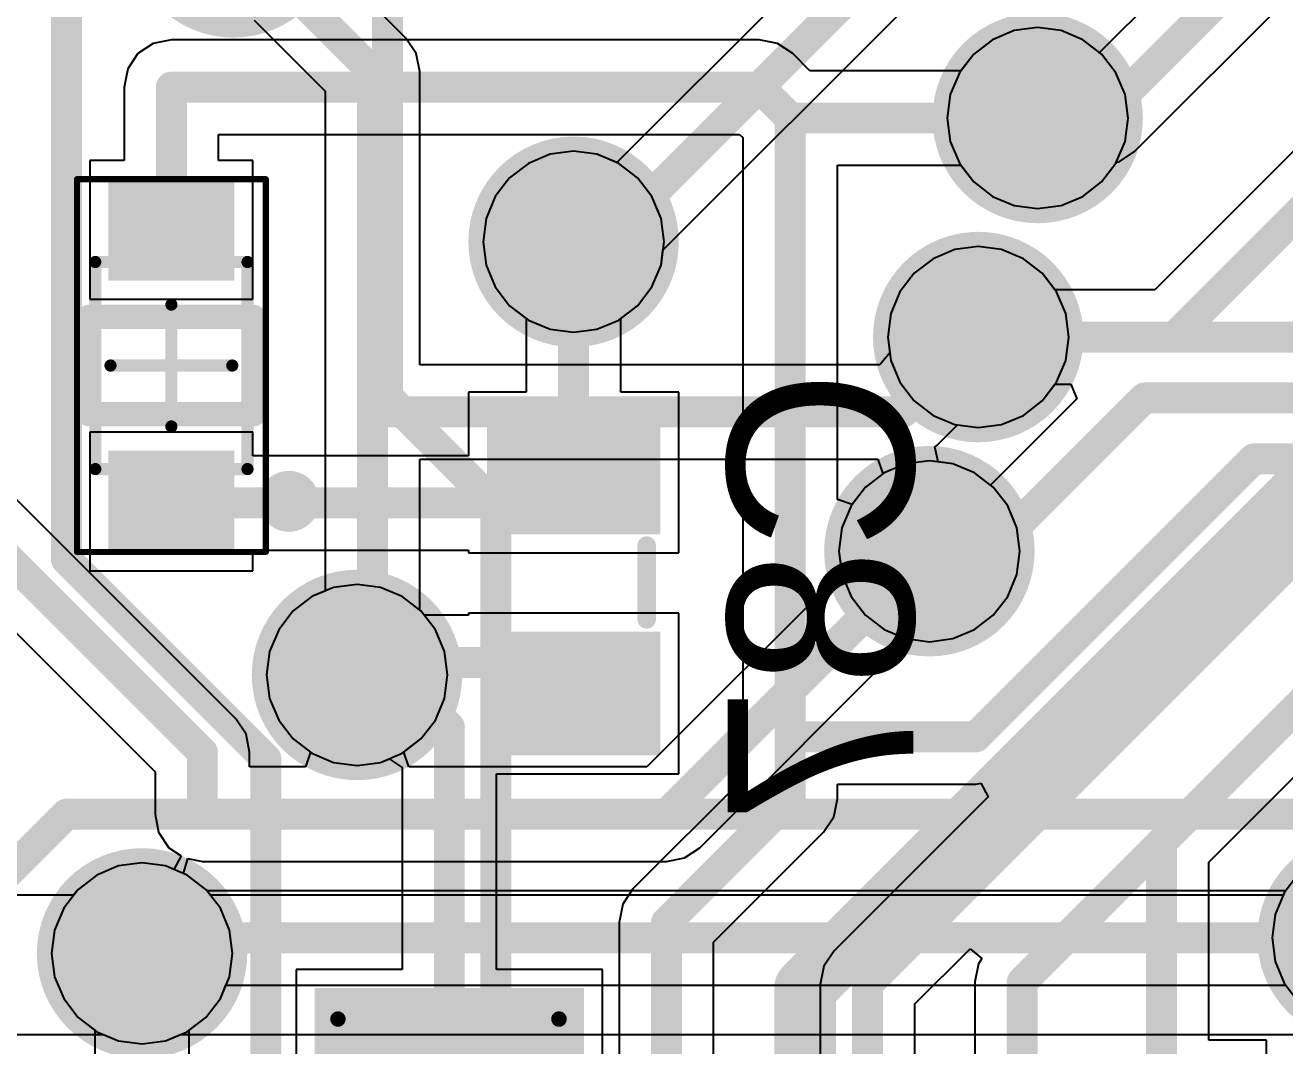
# Model space of a CAD drawing. Header units: millimetres. Extents: x 50.7 to 141.9, y 26.7 to 123.6.
# Drawn here: x 70.94 to 81.28, y 68.36 to 76.74 of the extents above; entities that cross this region are included whole.
import ezdxf

# ---------------------------------------------------------------- set-up
doc = ezdxf.new("R2010")
doc.units = ezdxf.units.MM
for name, color, linetype in [('BottomLayer', 5, 'Continuous'), ('BottomOverlay', 54, 'Continuous'), ('BottomPaste', 16, 'Continuous'), ('BottomSolder', 6, 'Continuous'), ('InternalPlane1', 76, 'Continuous'), ('InternalPlane3', 216, 'Continuous'), ('Mechanical13', 56, 'Continuous'), ('Mechanical15', 56, 'Continuous'), ('Mechanical16', 56, 'Continuous'), ('MidLayer1', 16, 'Continuous'), ('MidLayer2', 76, 'Continuous'), ('MidLayer3', 90, 'Continuous'), ('MidLayer4', 156, 'Continuous'), ('MultiLayer', 9, 'Continuous'), ('TopLayer', 1, 'Continuous'), ('TopSolder', 216, 'Continuous')]:
    doc.layers.add(name, color=color, linetype=linetype)

msp = doc.modelspace()

# ---------------------------------------------------------------- linework, layer by layer
at = {"layer": 'BottomLayer'}
for p, q in [((79.06, 76.695), (78.881, 76.62)), ((79.252, 76.72), (79.06, 76.695)), ((79.444, 76.695), (79.252, 76.72)), ((79.623, 76.62), (79.444, 76.695)), ((71.991, 76.59), (71.865, 76.506)), ((72.14, 76.619), (71.991, 76.59)), ((76.966, 76.619), (72.14, 76.619)), ((77.115, 76.59), (76.966, 76.619)), ((77.241, 76.506), (77.115, 76.59)), ((78.881, 76.62), (78.727, 76.502)), ((79.777, 76.502), (79.623, 76.62)), ((71.865, 76.506), (71.781, 76.38)), ((77.381, 76.365), (77.241, 76.506)), ((78.727, 76.502), (78.622, 76.365)), ((79.895, 76.348), (79.777, 76.502)), ((71.781, 76.38), (71.752, 76.231)), ((78.622, 76.365), (77.381, 76.365)), ((79.97, 76.169), (79.895, 76.348)), ((82.025, 76.379), (80.214, 74.567)), ((71.752, 76.231), (71.752, 75.629)), ((79.995, 75.977), (79.97, 76.169)), ((79.97, 75.785), (79.995, 75.977)), ((72.528, 75.629), (72.528, 75.843)), ((72.528, 75.843), (76.805, 75.843)), ((76.805, 75.843), (76.832, 75.816)), ((76.832, 75.816), (76.832, 70.897)), ((75.442, 75.704), (75.25, 75.679)), ((75.634, 75.679), (75.442, 75.704)), ((79.895, 75.606), (79.97, 75.785)), ((71.752, 75.629), (71.471, 75.629)), ((71.471, 75.629), (71.471, 74.491)), ((72.809, 75.629), (72.528, 75.629)), ((72.809, 74.491), (72.809, 75.629)), ((75.071, 75.604), (74.917, 75.486)), ((75.25, 75.679), (75.071, 75.604)), ((75.813, 75.604), (75.634, 75.679)), ((75.967, 75.486), (75.813, 75.604)), ((79.777, 75.452), (79.895, 75.606)), ((77.608, 72.845), (77.608, 75.589)), ((77.608, 75.589), (78.622, 75.589)), ((78.622, 75.589), (78.727, 75.452)), ((74.917, 75.486), (74.799, 75.332)), ((76.085, 75.332), (75.967, 75.486)), ((78.727, 75.452), (78.881, 75.334)), ((79.623, 75.334), (79.777, 75.452)), ((74.799, 75.332), (74.724, 75.153)), ((76.16, 75.153), (76.085, 75.332)), ((78.881, 75.334), (79.06, 75.259)), ((79.444, 75.259), (79.623, 75.334)), ((79.06, 75.259), (79.252, 75.234)), ((79.252, 75.234), (79.444, 75.259)), ((74.724, 75.153), (74.699, 74.961)), ((76.185, 74.961), (76.16, 75.153)), ((74.699, 74.961), (74.724, 74.769)), ((76.16, 74.769), (76.185, 74.961)), ((78.572, 74.897), (78.393, 74.822)), ((78.764, 74.922), (78.572, 74.897)), ((78.956, 74.897), (78.764, 74.922)), ((79.135, 74.822), (78.956, 74.897)), ((74.724, 74.769), (74.799, 74.59)), ((76.085, 74.59), (76.16, 74.769)), ((78.393, 74.822), (78.239, 74.704)), ((79.289, 74.704), (79.135, 74.822)), ((78.239, 74.704), (78.121, 74.55)), ((79.394, 74.567), (79.289, 74.704)), ((74.799, 74.59), (74.917, 74.436)), ((75.967, 74.436), (76.085, 74.59)), ((80.214, 74.567), (79.394, 74.567)), ((71.471, 74.491), (72.809, 74.491)), ((78.121, 74.55), (78.046, 74.371)), ((74.917, 74.436), (75.054, 74.331)), ((75.83, 74.331), (75.967, 74.436)), ((78.046, 74.371), (78.021, 74.179)), ((75.054, 74.331), (75.054, 73.727)), ((75.83, 73.727), (75.83, 74.331)), ((78.021, 74.179), (78.046, 73.987)), ((78.046, 73.987), (78.121, 73.808)), ((78.121, 73.808), (78.239, 73.654)), ((79.289, 73.654), (79.394, 73.791)), ((79.394, 73.791), (79.525, 73.791)), ((79.525, 73.791), (79.574, 73.673)), ((75.054, 73.727), (74.578, 73.727)), ((74.578, 73.727), (74.578, 73.205)), ((76.306, 73.727), (75.83, 73.727)), ((76.306, 72.407), (76.306, 73.727)), ((78.239, 73.654), (78.393, 73.536)), ((79.574, 73.673), (78.865, 72.964)), ((79.135, 73.536), (79.289, 73.654)), ((78.393, 73.536), (78.572, 73.461)), ((78.956, 73.461), (79.135, 73.536)), ((78.572, 73.461), (78.764, 73.436)), ((78.764, 73.436), (78.956, 73.461)), ((72.809, 73.399), (71.471, 73.399)), ((71.471, 73.399), (71.471, 72.261)), ((72.809, 73.205), (72.809, 73.399)), ((74.578, 73.205), (72.809, 73.205)), ((78.171, 73.139), (77.992, 73.064)), ((78.363, 73.164), (78.171, 73.139)), ((78.555, 73.139), (78.363, 73.164)), ((78.734, 73.064), (78.555, 73.139)), ((77.992, 73.064), (77.838, 72.946)), ((78.865, 72.964), (78.734, 73.064)), ((77.838, 72.946), (77.729, 72.804)), ((77.729, 72.804), (77.608, 72.845)), ((72.809, 72.261), (72.809, 72.429)), ((72.809, 72.429), (74.578, 72.429)), ((74.578, 72.429), (74.578, 72.407)), ((74.578, 72.407), (76.306, 72.407)), ((71.471, 72.261), (72.809, 72.261)), ((73.472, 72.123), (73.293, 72.048)), ((73.664, 72.148), (73.472, 72.123)), ((73.856, 72.123), (73.664, 72.148)), ((74.035, 72.048), (73.856, 72.123)), ((73.293, 72.048), (73.139, 71.93)), ((74.189, 71.93), (74.035, 72.048)), ((73.139, 71.93), (73.021, 71.776)), ((74.216, 71.895), (74.189, 71.93)), ((74.578, 71.895), (74.216, 71.895)), ((76.306, 71.913), (74.578, 71.913)), ((74.578, 71.913), (74.578, 71.895)), ((76.306, 70.592), (76.306, 71.913)), ((73.021, 71.776), (72.946, 71.597)), ((72.946, 71.597), (72.921, 71.405)), ((72.921, 71.405), (72.946, 71.213)), ((80.656, 69.867), (82.08, 71.291)), ((72.946, 71.213), (73.021, 71.034)), ((73.021, 71.034), (73.139, 70.88)), ((73.139, 70.88), (73.293, 70.762)), ((76.832, 70.897), (76.832, 70.55)), ((73.293, 70.762), (73.472, 70.687)), ((73.472, 70.687), (73.664, 70.662)), ((73.664, 70.662), (73.856, 70.687)), ((73.856, 70.687), (73.928, 70.717)), ((73.928, 70.717), (74.034, 70.646)), ((74.034, 70.646), (74.034, 68.986)), ((74.81, 68.986), (74.81, 70.592)), ((74.81, 70.592), (76.306, 70.592)), ((76.832, 70.55), (75.929, 69.648)), ((77.608, 70.389), (77.608, 70.509)), ((77.608, 70.509), (78.744, 70.509)), ((78.744, 70.509), (78.786, 70.517)), ((78.786, 70.517), (78.845, 70.405)), ((78.845, 70.405), (77.58, 69.14)), ((77.584, 70.265), (77.608, 70.389)), ((77.495, 70.114), (77.579, 70.24)), ((77.579, 70.24), (77.584, 70.265)), ((76.592, 69.212), (77.495, 70.114)), ((71.707, 69.837), (71.528, 69.762)), ((71.899, 69.862), (71.707, 69.837)), ((72.091, 69.837), (71.899, 69.862)), ((72.27, 69.762), (72.091, 69.837)), ((80.656, 68.408), (80.656, 69.867)), ((71.528, 69.762), (71.374, 69.644)), ((72.424, 69.644), (72.27, 69.762)), ((81.394, 69.771), (81.276, 69.617)), ((71.374, 69.644), (71.256, 69.49)), ((72.542, 69.49), (72.424, 69.644)), ((75.929, 69.648), (75.845, 69.522)), ((81.276, 69.617), (81.201, 69.438)), ((75.845, 69.522), (75.816, 69.373)), ((71.256, 69.49), (71.181, 69.311)), ((72.617, 69.311), (72.542, 69.49)), ((81.201, 69.438), (81.176, 69.246)), ((71.181, 69.311), (71.156, 69.119)), ((72.642, 69.119), (72.617, 69.311)), ((75.816, 69.373), (75.816, 65.392)), ((76.592, 63.183), (76.592, 69.212)), ((81.176, 69.246), (81.201, 69.054)), ((71.156, 69.119), (71.181, 68.927)), ((72.617, 68.927), (72.642, 69.119)), ((77.58, 69.14), (77.496, 69.014)), ((78.243, 68.704), (78.697, 69.157)), ((78.697, 69.157), (78.795, 69.077)), ((74.034, 68.986), (73.165, 68.986)), ((73.165, 68.986), (73.165, 67.666)), ((75.679, 68.986), (74.81, 68.986)), ((75.679, 67.666), (75.679, 68.986)), ((77.496, 69.014), (77.467, 68.865)), ((78.766, 69.034), (78.737, 68.885)), ((78.795, 69.077), (78.766, 69.034)), ((81.201, 69.054), (81.276, 68.875)), ((71.181, 68.927), (71.256, 68.748)), ((72.542, 68.748), (72.617, 68.927)), ((78.737, 68.885), (78.737, 63.576)), ((81.276, 68.875), (81.394, 68.721)), ((77.467, 68.865), (77.467, 65.431)), ((71.256, 68.748), (71.374, 68.594)), ((72.424, 68.594), (72.542, 68.748)), ((78.243, 65.431), (78.243, 68.704)), ((71.374, 68.594), (71.511, 68.489)), ((72.287, 68.489), (72.424, 68.594)), ((71.511, 68.489), (71.511, 67.825)), ((72.287, 65.649), (72.287, 68.489)), ((81.132, 68.408), (80.656, 68.408)), ((81.132, 67.087), (81.132, 68.408))]:
    msp.add_line(p, q, dxfattribs=at)
for points, const_width in [([(79.011, 75.977, 1), (79.493, 75.977, 1)], 0.483), ([(72.077, 76.231, 1), (72.204, 76.231, 1)], 0.127), ([(72.077, 76.231, 1), (72.204, 76.231, 1)], 0.127), ([(76.903, 76.231, 1), (77.03, 76.231, 1)], 0.127), ([(76.903, 76.231, 1), (77.03, 76.231, 1)], 0.127), ([(77.157, 75.977, 1), (77.284, 75.977, 1)], 0.127), ([(77.157, 75.977, 1), (77.284, 75.977, 1)], 0.127), ([(77.157, 75.977, 1), (77.284, 75.977, 1)], 0.127), ([(79.189, 75.977, 1), (79.316, 75.977, 1)], 0.127), ([(75.201, 74.961, 1), (75.683, 74.961, 1)], 0.483), ([(72.077, 75.06, 1), (72.204, 75.06, 1)], 0.127), ([(75.379, 74.961, 1), (75.506, 74.961, 1)], 0.127), ([(78.523, 74.179, 1), (79.005, 74.179, 1)], 0.483), ([(78.701, 74.179, 1), (78.828, 74.179, 1)], 0.127), ([(80.332, 74.199, 1), (80.459, 74.199, 1)], 0.127), ([(80.066, 73.679, 1), (80.193, 73.679, 1)], 0.127), ([(80.066, 73.679, 1), (80.193, 73.679, 1)], 0.127), ([(80.963, 73.179, 1), (81.09, 73.179, 1)], 0.127), ([(80.963, 73.179, 1), (81.09, 73.179, 1)], 0.127), ([(72.09, 72.817, 1), (72.217, 72.817, 1)], 0.127), ([(75.379, 72.817, 1), (75.506, 72.817, 1)], 0.127), ([(75.379, 72.817, 1), (75.506, 72.817, 1)], 0.127), ([(78.122, 72.421, 1), (78.604, 72.421, 1)], 0.483), ([(78.3, 72.421, 1), (78.427, 72.421, 1)], 0.127), ([(78.808, 72.421, 1), (78.935, 72.421, 1)], 0.127), ([(78.808, 72.421, 1), (78.935, 72.421, 1)], 0.127), ([(73.423, 71.405, 1), (73.905, 71.405, 1)], 0.483), ([(73.829, 71.507, 1), (73.956, 71.507, 1)], 0.127), ([(73.829, 71.507, 1), (73.956, 71.507, 1)], 0.127), ([(75.379, 71.507, 1), (75.506, 71.507, 1)], 0.127), ([(74.358, 70.977, 1), (74.486, 70.977, 1)], 0.127), ([(74.358, 70.977, 1), (74.486, 70.977, 1)], 0.127), ([(77.157, 70.897, 1), (77.284, 70.897, 1)], 0.127), ([(77.157, 70.897, 1), (77.284, 70.897, 1)], 0.127), ([(77.157, 70.897, 1), (77.284, 70.897, 1)], 0.127), ([(78.681, 70.897, 1), (78.808, 70.897, 1)], 0.127), ([(78.681, 70.897, 1), (78.808, 70.897, 1)], 0.127), ([(77.157, 70.389, 1), (77.284, 70.389, 1)], 0.127), ([(77.157, 70.389, 1), (77.284, 70.389, 1)], 0.127), ([(80.205, 70.028, 1), (80.332, 70.028, 1)], 0.127), ([(80.205, 70.028, 1), (80.332, 70.028, 1)], 0.127), ([(80.205, 70.028, 1), (80.332, 70.028, 1)], 0.127), ([(71.658, 69.119, 1), (72.14, 69.119, 1)], 0.483), ([(76.141, 69.373, 1), (76.268, 69.373, 1)], 0.127), ([(76.141, 69.373, 1), (76.268, 69.373, 1)], 0.127), ([(71.836, 69.119, 1), (71.963, 69.119, 1)], 0.127), ([(77.792, 68.865, 1), (77.919, 68.865, 1)], 0.127), ([(77.792, 68.865, 1), (77.919, 68.865, 1)], 0.127), ([(79.062, 68.885, 1), (79.189, 68.885, 1)], 0.127), ([(79.062, 68.885, 1), (79.189, 68.885, 1)], 0.127), ([(74.358, 68.326, 1), (74.486, 68.326, 1)], 0.127)]:
    msp.add_lwpolyline(points, format="xyb", close=True, dxfattribs=dict(at, const_width=const_width))
at = {"layer": 'BottomLayer', "const_width": 0.254}
for points in [[(72.14, 75.06), (72.14, 76.231)], [(72.14, 76.231), (76.966, 76.231)], [(76.966, 76.231), (77.22, 75.977)], [(80.395, 74.199), (82.3, 76.104)], [(77.22, 70.897), (77.22, 75.977)], [(77.22, 75.977), (79.252, 75.977)], [(75.442, 72.817), (75.442, 74.961)], [(78.764, 74.179), (83.348, 74.179)], [(78.871, 72.421), (80.129, 73.679)], [(80.129, 73.679), (83.348, 73.679)], [(78.744, 70.897), (81.026, 73.179)], [(81.026, 73.179), (83.348, 73.179)], [(72.153, 72.817), (75.442, 72.817)], [(77.855, 68.865), (81.669, 72.679)], [(78.363, 72.421), (78.871, 72.421)], [(80.268, 70.028), (81.919, 71.679)], [(73.893, 71.507), (74.422, 70.977)], [(73.893, 71.507), (75.442, 71.507)], [(74.422, 68.326), (74.422, 70.977)], [(77.22, 70.389), (77.22, 70.897)], [(77.22, 70.897), (78.744, 70.897)], [(76.204, 69.373), (77.22, 70.389)], [(79.125, 68.885), (80.268, 70.028)], [(80.268, 67.493), (80.268, 70.028)], [(76.204, 62.614), (76.204, 69.373)], [(71.899, 65.145), (71.899, 69.119)], [(77.855, 64.801), (77.855, 68.865)], [(79.125, 63.404), (79.125, 68.885)]]:
    msp.add_lwpolyline(points, dxfattribs=at)
at = {"layer": 'BottomLayer'}
for points in [[(72.555, 74.745), (72.555, 75.375), (71.725, 74.745), (71.725, 75.375)], [(74.832, 73.473), (74.832, 72.661), (76.052, 73.473), (76.052, 72.661)], [(72.555, 72.515), (72.555, 73.145), (71.725, 72.515), (71.725, 73.145)], [(74.832, 71.659), (74.832, 70.846), (76.052, 71.659), (76.052, 70.846)], [(75.425, 68.732), (73.419, 68.732), (75.425, 67.92), (73.419, 67.92)]]:
    msp.add_solid(points, dxfattribs=at)
at = {"layer": 'BottomOverlay'}
for points, const_width in [([(71.465, 74.345), (72.815, 74.345)], 0.2), ([(71.465, 73.545), (71.465, 74.345)], 0.2), ([(72.815, 73.545), (72.815, 74.345)], 0.2), ([(71.465, 73.545), (72.815, 73.545)], 0.2), ([(74.832, 71.862), (74.832, 72.467)], 0.152), ([(76.042, 71.862), (76.042, 72.467)], 0.152)]:
    msp.add_lwpolyline(points, dxfattribs=dict(at, const_width=const_width))
for points, const_width in [([(71.415, 74.345, 1), (71.515, 74.345, 1)], 0.1), ([(71.415, 74.345, 1), (71.515, 74.345, 1)], 0.1), ([(72.765, 74.345, 1), (72.865, 74.345, 1)], 0.1), ([(72.765, 74.345, 1), (72.865, 74.345, 1)], 0.1), ([(71.415, 73.545, 1), (71.515, 73.545, 1)], 0.1), ([(71.415, 73.545, 1), (71.515, 73.545, 1)], 0.1), ([(72.765, 73.545, 1), (72.865, 73.545, 1)], 0.1), ([(72.765, 73.545, 1), (72.865, 73.545, 1)], 0.1), ([(73.23, 72.83, 1), (72.98, 72.83, 1)], 0.25), ([(72.918, 72.83, 1), (73.043, 72.83, 1)], 0.125), ([(73.168, 72.83, 1), (73.293, 72.83, 1)], 0.125), ([(74.794, 72.467, 1), (74.871, 72.467, 1)], 0.0762), ([(76.004, 72.467, 1), (76.08, 72.467, 1)], 0.0762), ([(74.794, 71.862, 1), (74.871, 71.862, 1)], 0.0762), ([(76.004, 71.862, 1), (76.08, 71.862, 1)], 0.0762)]:
    msp.add_lwpolyline(points, format="xyb", close=True, dxfattribs=dict(at, const_width=const_width))
at = {"layer": 'BottomPaste'}
for points in [[(72.555, 74.745), (72.555, 75.375), (71.725, 74.745), (71.725, 75.375)], [(74.832, 73.473), (74.832, 72.661), (76.052, 73.473), (76.052, 72.661)], [(72.555, 72.515), (72.555, 73.145), (71.725, 72.515), (71.725, 73.145)], [(74.832, 71.659), (74.832, 70.846), (76.052, 71.659), (76.052, 70.846)], [(75.425, 68.732), (73.419, 68.732), (75.425, 67.92), (73.419, 67.92)]]:
    msp.add_solid(points, dxfattribs=at)
at = {"layer": 'BottomSolder', "const_width": 0.584}
for points in [[(78.96, 75.977, 1), (79.544, 75.977, 1)], [(75.15, 74.961, 1), (75.734, 74.961, 1)], [(78.472, 74.179, 1), (79.056, 74.179, 1)], [(78.071, 72.421, 1), (78.655, 72.421, 1)], [(73.372, 71.405, 1), (73.956, 71.405, 1)], [(71.607, 69.119, 1), (72.191, 69.119, 1)]]:
    msp.add_lwpolyline(points, format="xyb", close=True, dxfattribs=at)
at = {"layer": 'BottomSolder'}
for points in [[(72.657, 74.643), (72.657, 75.477), (71.623, 74.643), (71.623, 75.477)], [(74.731, 73.575), (74.731, 72.559), (76.153, 73.575), (76.153, 72.559)], [(72.657, 72.413), (72.657, 73.247), (71.623, 72.413), (71.623, 73.247)], [(74.731, 71.761), (74.731, 70.745), (76.153, 71.761), (76.153, 70.745)], [(75.527, 68.834), (73.317, 68.834), (75.527, 67.818), (73.317, 67.818)]]:
    msp.add_solid(points, dxfattribs=at)
at = {"layer": 'InternalPlane1', "const_width": 0.864}
for points in [[(72.216, 77.501, 1), (73.08, 77.501, 1)], [(78.82, 75.977, 1), (79.684, 75.977, 1)], [(75.01, 74.961, 1), (75.874, 74.961, 1)], [(78.332, 74.179, 1), (79.196, 74.179, 1)], [(77.931, 72.421, 1), (78.795, 72.421, 1)], [(73.232, 71.405, 1), (74.096, 71.405, 1)], [(81.487, 69.246, 1), (82.351, 69.246, 1)], [(71.467, 69.119, 1), (72.331, 69.119, 1)]]:
    msp.add_lwpolyline(points, format="xyb", close=True, dxfattribs=at)
at = {"layer": 'InternalPlane3', "const_width": 0.864}
for points in [[(72.216, 77.501, 1), (73.08, 77.501, 1)], [(78.82, 75.977, 1), (79.684, 75.977, 1)], [(75.01, 74.961, 1), (75.874, 74.961, 1)], [(78.332, 74.179, 1), (79.196, 74.179, 1)], [(77.931, 72.421, 1), (78.795, 72.421, 1)], [(73.232, 71.405, 1), (74.096, 71.405, 1)], [(81.487, 69.246, 1), (82.351, 69.246, 1)], [(71.467, 69.119, 1), (72.331, 69.119, 1)]]:
    msp.add_lwpolyline(points, format="xyb", close=True, dxfattribs=at)
at = {"layer": 'Mechanical13', "const_width": 0.1}
for points in [[(71.515, 73.095), (71.515, 74.795)], [(71.515, 74.795), (72.765, 74.795)], [(72.765, 73.095), (72.765, 74.795)], [(71.515, 73.095), (72.765, 73.095)]]:
    msp.add_lwpolyline(points, dxfattribs=at)
at = {"layer": 'Mechanical13', "const_width": 0.05}
for points in [[(71.49, 74.795, 1), (71.54, 74.795, 1)], [(71.49, 74.795, 1), (71.54, 74.795, 1)], [(72.74, 74.795, 1), (72.79, 74.795, 1)], [(72.74, 74.795, 1), (72.79, 74.795, 1)], [(71.49, 73.095, 1), (71.54, 73.095, 1)], [(71.49, 73.095, 1), (71.54, 73.095, 1)], [(72.74, 73.095, 1), (72.79, 73.095, 1)], [(72.74, 73.095, 1), (72.79, 73.095, 1)]]:
    msp.add_lwpolyline(points, format="xyb", close=True, dxfattribs=at)
at = {"layer": 'Mechanical15'}
for points, const_width in [([(71.365, 72.415), (71.365, 75.475)], 0.05), ([(71.365, 75.475), (72.915, 75.475)], 0.05), ([(72.915, 72.415), (72.915, 75.475)], 0.05), ([(72.14, 73.445), (72.14, 74.445)], 0.1), ([(71.64, 73.945), (72.64, 73.945)], 0.1), ([(71.365, 72.415), (72.915, 72.415)], 0.05)]:
    msp.add_lwpolyline(points, dxfattribs=dict(at, const_width=const_width))
for points, const_width in [([(71.353, 75.475, 1), (71.378, 75.475, 1)], 0.025), ([(71.353, 75.475, 1), (71.378, 75.475, 1)], 0.025), ([(72.903, 75.475, 1), (72.928, 75.475, 1)], 0.025), ([(72.903, 75.475, 1), (72.928, 75.475, 1)], 0.025), ([(72.115, 74.445, 1), (72.165, 74.445, 1)], 0.05), ([(71.615, 73.945, 1), (71.665, 73.945, 1)], 0.05), ([(72.615, 73.945, 1), (72.665, 73.945, 1)], 0.05), ([(72.115, 73.445, 1), (72.165, 73.445, 1)], 0.05), ([(71.353, 72.415, 1), (71.378, 72.415, 1)], 0.025), ([(71.353, 72.415, 1), (71.378, 72.415, 1)], 0.025), ([(72.903, 72.415, 1), (72.928, 72.415, 1)], 0.025), ([(72.903, 72.415, 1), (72.928, 72.415, 1)], 0.025)]:
    msp.add_lwpolyline(points, format="xyb", close=True, dxfattribs=dict(at, const_width=const_width))
at = {"layer": 'Mechanical16', "const_width": 0.127}
for points in [[(73.508, 66.06), (73.508, 68.58)], [(73.508, 68.58), (75.322, 68.58)], [(75.322, 66.06), (75.322, 68.58)]]:
    msp.add_lwpolyline(points, dxfattribs=at)
at = {"layer": 'Mechanical16', "const_width": 0.0635}
for points in [[(73.476, 68.58, 1), (73.539, 68.58, 1)], [(73.476, 68.58, 1), (73.539, 68.58, 1)], [(75.29, 68.58, 1), (75.354, 68.58, 1)], [(75.29, 68.58, 1), (75.354, 68.58, 1)]]:
    msp.add_lwpolyline(points, format="xyb", close=True, dxfattribs=at)
at = {"layer": 'MidLayer1'}
for points, const_width in [([(79.011, 75.977, 1), (79.493, 75.977, 1)], 0.483), ([(75.201, 74.961, 1), (75.683, 74.961, 1)], 0.483), ([(78.523, 74.179, 1), (79.005, 74.179, 1)], 0.483), ([(78.122, 72.421, 1), (78.604, 72.421, 1)], 0.483), ([(73.423, 71.405, 1), (73.905, 71.405, 1)], 0.483), ([(71.215, 70.262, 1), (71.342, 70.262, 1)], 0.127), ([(71.215, 70.262, 1), (71.342, 70.262, 1)], 0.127), ([(71.658, 69.119, 1), (72.14, 69.119, 1)], 0.483)]:
    msp.add_lwpolyline(points, format="xyb", close=True, dxfattribs=dict(at, const_width=const_width))
at = {"layer": 'MidLayer1', "const_width": 0.254}
for points in [[(67.31, 66.294), (71.278, 70.262)], [(71.278, 70.262), (89.273, 70.262)]]:
    msp.add_lwpolyline(points, dxfattribs=at)
at = {"layer": 'MidLayer2'}
for points, const_width in [([(73.914, 73.687), (73.914, 85.344)], 0.254), ([(71.278, 72.354), (71.278, 83.026)], 0.254), ([(77.343, 68.834), (82.296, 73.787)], 0.508), ([(73.914, 73.687), (74.803, 72.798)], 0.254), ([(74.803, 68.072), (74.803, 72.798)], 0.254), ([(71.278, 72.354), (72.915, 70.717)], 0.254), ([(72.915, 68.176), (72.915, 70.717)], 0.254), ([(77.343, 66.929), (77.343, 68.834)], 0.508)]:
    msp.add_lwpolyline(points, dxfattribs=dict(at, const_width=const_width))
for points, const_width in [([(79.011, 75.977, 1), (79.493, 75.977, 1)], 0.483), ([(75.201, 74.961, 1), (75.683, 74.961, 1)], 0.483), ([(78.523, 74.179, 1), (79.005, 74.179, 1)], 0.483), ([(73.85, 73.687, 1), (73.977, 73.687, 1)], 0.127), ([(73.85, 73.687, 1), (73.977, 73.687, 1)], 0.127), ([(74.739, 72.798, 1), (74.867, 72.798, 1)], 0.127), ([(74.739, 72.798, 1), (74.867, 72.798, 1)], 0.127), ([(78.122, 72.421, 1), (78.604, 72.421, 1)], 0.483), ([(71.215, 72.354, 1), (71.342, 72.354, 1)], 0.127), ([(71.215, 72.354, 1), (71.342, 72.354, 1)], 0.127), ([(73.423, 71.405, 1), (73.905, 71.405, 1)], 0.483), ([(72.852, 70.717, 1), (72.979, 70.717, 1)], 0.127), ([(72.852, 70.717, 1), (72.979, 70.717, 1)], 0.127), ([(71.658, 69.119, 1), (72.14, 69.119, 1)], 0.483), ([(77.216, 68.834, 1), (77.47, 68.834, 1)], 0.254), ([(77.216, 68.834, 1), (77.47, 68.834, 1)], 0.254)]:
    msp.add_lwpolyline(points, format="xyb", close=True, dxfattribs=dict(at, const_width=const_width))
at = {"layer": 'MidLayer3'}
for p, q in [((79.06, 76.695), (78.881, 76.62)), ((79.252, 76.72), (79.06, 76.695)), ((79.444, 76.695), (79.252, 76.72)), ((79.623, 76.62), (79.444, 76.695)), ((78.881, 76.62), (78.727, 76.502)), ((79.777, 76.502), (79.623, 76.62)), ((78.727, 76.502), (78.609, 76.348)), ((79.895, 76.348), (79.777, 76.502)), ((78.609, 76.348), (78.534, 76.169)), ((79.97, 76.169), (79.895, 76.348)), ((78.534, 76.169), (78.509, 75.977)), ((79.995, 75.977), (79.97, 76.169)), ((78.509, 75.977), (78.534, 75.785)), ((79.97, 75.785), (79.995, 75.977)), ((75.442, 75.704), (75.25, 75.679)), ((75.634, 75.679), (75.442, 75.704)), ((78.534, 75.785), (78.609, 75.606)), ((79.895, 75.606), (79.97, 75.785)), ((75.071, 75.604), (74.917, 75.486)), ((75.25, 75.679), (75.071, 75.604)), ((75.813, 75.604), (75.634, 75.679)), ((75.967, 75.486), (75.813, 75.604)), ((78.609, 75.606), (78.727, 75.452)), ((79.777, 75.452), (79.895, 75.606)), ((74.917, 75.486), (74.799, 75.332)), ((76.085, 75.332), (75.967, 75.486)), ((78.727, 75.452), (78.881, 75.334)), ((79.623, 75.334), (79.777, 75.452)), ((74.799, 75.332), (74.724, 75.153)), ((76.16, 75.153), (76.085, 75.332)), ((78.881, 75.334), (79.06, 75.259)), ((79.444, 75.259), (79.623, 75.334)), ((79.06, 75.259), (79.252, 75.234)), ((79.252, 75.234), (79.444, 75.259)), ((74.724, 75.153), (74.699, 74.961)), ((76.185, 74.961), (76.16, 75.153)), ((74.699, 74.961), (74.724, 74.769)), ((76.16, 74.769), (76.185, 74.961)), ((78.572, 74.897), (78.393, 74.822)), ((78.764, 74.922), (78.572, 74.897)), ((78.956, 74.897), (78.764, 74.922)), ((79.135, 74.822), (78.956, 74.897)), ((74.724, 74.769), (74.799, 74.59)), ((76.085, 74.59), (76.16, 74.769)), ((78.393, 74.822), (78.239, 74.704)), ((79.289, 74.704), (79.135, 74.822)), ((78.239, 74.704), (78.121, 74.55)), ((79.407, 74.55), (79.289, 74.704)), ((74.799, 74.59), (74.917, 74.436)), ((75.967, 74.436), (76.085, 74.59)), ((78.121, 74.55), (78.046, 74.371)), ((79.482, 74.371), (79.407, 74.55)), ((74.917, 74.436), (75.071, 74.318)), ((75.813, 74.318), (75.967, 74.436)), ((78.046, 74.371), (78.021, 74.179)), ((79.507, 74.179), (79.482, 74.371)), ((75.071, 74.318), (75.25, 74.243)), ((75.634, 74.243), (75.813, 74.318)), ((75.25, 74.243), (75.442, 74.218)), ((75.442, 74.218), (75.634, 74.243)), ((78.021, 74.179), (78.046, 73.987)), ((79.482, 73.987), (79.507, 74.179)), ((78.046, 73.987), (78.121, 73.808)), ((79.407, 73.808), (79.482, 73.987)), ((78.121, 73.808), (78.239, 73.654)), ((79.289, 73.654), (79.407, 73.808)), ((78.239, 73.654), (78.393, 73.536)), ((79.135, 73.536), (79.289, 73.654)), ((78.393, 73.536), (78.572, 73.461)), ((78.956, 73.461), (79.135, 73.536)), ((78.572, 73.461), (78.764, 73.436)), ((78.764, 73.436), (78.956, 73.461)), ((78.171, 73.139), (77.992, 73.064)), ((78.363, 73.164), (78.171, 73.139)), ((78.555, 73.139), (78.363, 73.164)), ((78.734, 73.064), (78.555, 73.139)), ((77.992, 73.064), (77.838, 72.946)), ((78.888, 72.946), (78.734, 73.064)), ((77.838, 72.946), (77.72, 72.792)), ((79.006, 72.792), (78.888, 72.946)), ((77.72, 72.792), (77.645, 72.613)), ((79.081, 72.613), (79.006, 72.792)), ((77.645, 72.613), (77.62, 72.421)), ((79.106, 72.421), (79.081, 72.613)), ((77.62, 72.421), (77.645, 72.229)), ((79.081, 72.229), (79.106, 72.421)), ((77.645, 72.229), (77.72, 72.05)), ((79.006, 72.05), (79.081, 72.229)), ((73.472, 72.123), (73.293, 72.048)), ((73.664, 72.148), (73.472, 72.123)), ((73.856, 72.123), (73.664, 72.148)), ((74.035, 72.048), (73.856, 72.123)), ((73.293, 72.048), (73.139, 71.93)), ((74.189, 71.93), (74.035, 72.048)), ((77.72, 72.05), (77.838, 71.896)), ((78.888, 71.896), (79.006, 72.05)), ((73.139, 71.93), (73.021, 71.776)), ((74.307, 71.776), (74.189, 71.93)), ((77.838, 71.896), (77.992, 71.778)), ((78.734, 71.778), (78.888, 71.896)), ((73.021, 71.776), (72.946, 71.597)), ((74.382, 71.597), (74.307, 71.776)), ((77.992, 71.778), (78.171, 71.703)), ((78.555, 71.703), (78.734, 71.778)), ((78.171, 71.703), (78.363, 71.678)), ((78.363, 71.678), (78.555, 71.703)), ((72.946, 71.597), (72.921, 71.405)), ((74.407, 71.405), (74.382, 71.597)), ((72.921, 71.405), (72.946, 71.213)), ((74.382, 71.213), (74.407, 71.405)), ((72.946, 71.213), (73.021, 71.034)), ((74.307, 71.034), (74.382, 71.213)), ((73.021, 71.034), (73.139, 70.88)), ((74.189, 70.88), (74.307, 71.034)), ((73.139, 70.88), (73.293, 70.762)), ((74.035, 70.762), (74.189, 70.88)), ((73.293, 70.762), (73.472, 70.687)), ((73.856, 70.687), (74.035, 70.762)), ((73.472, 70.687), (73.664, 70.662)), ((73.664, 70.662), (73.856, 70.687)), ((71.707, 69.837), (71.528, 69.762)), ((71.899, 69.862), (71.707, 69.837)), ((72.091, 69.837), (71.899, 69.862)), ((72.27, 69.762), (72.091, 69.837)), ((71.528, 69.762), (71.374, 69.644)), ((72.424, 69.644), (72.27, 69.762)), ((81.394, 69.771), (81.276, 69.617)), ((71.374, 69.644), (71.337, 69.596)), ((72.461, 69.596), (72.424, 69.644)), ((81.276, 69.617), (81.267, 69.596)), ((71.337, 69.596), (70.485, 69.596)), ((81.267, 69.596), (72.461, 69.596)), ((70.612, 68.453), (71.582, 68.453)), ((71.582, 68.453), (71.707, 68.401)), ((71.707, 68.401), (71.899, 68.376)), ((71.899, 68.376), (72.091, 68.401)), ((72.091, 68.401), (72.216, 68.453)), ((72.216, 68.453), (105.791, 68.453))]:
    msp.add_line(p, q, dxfattribs=at)
at = {"layer": 'MidLayer3', "const_width": 0.483}
for points in [[(79.011, 75.977, 1), (79.493, 75.977, 1)], [(75.201, 74.961, 1), (75.683, 74.961, 1)], [(78.523, 74.179, 1), (79.005, 74.179, 1)], [(78.122, 72.421, 1), (78.604, 72.421, 1)], [(73.423, 71.405, 1), (73.905, 71.405, 1)], [(71.658, 69.119, 1), (72.14, 69.119, 1)]]:
    msp.add_lwpolyline(points, format="xyb", close=True, dxfattribs=at)
at = {"layer": 'MidLayer4'}
for p, q in [((79.06, 76.695), (78.881, 76.62)), ((79.252, 76.72), (79.06, 76.695)), ((79.444, 76.695), (79.252, 76.72)), ((79.623, 76.62), (79.444, 76.695)), ((78.881, 76.62), (78.727, 76.502)), ((79.777, 76.502), (79.623, 76.62)), ((78.727, 76.502), (78.609, 76.348)), ((79.895, 76.348), (79.777, 76.502)), ((78.609, 76.348), (78.534, 76.169)), ((79.97, 76.169), (79.895, 76.348)), ((78.534, 76.169), (78.509, 75.977)), ((79.995, 75.977), (79.97, 76.169)), ((78.509, 75.977), (78.534, 75.785)), ((79.97, 75.785), (79.995, 75.977)), ((75.442, 75.704), (75.25, 75.679)), ((75.634, 75.679), (75.442, 75.704)), ((78.534, 75.785), (78.609, 75.606)), ((79.895, 75.606), (79.97, 75.785)), ((75.071, 75.604), (74.917, 75.486)), ((75.25, 75.679), (75.071, 75.604)), ((75.813, 75.604), (75.634, 75.679)), ((75.967, 75.486), (75.813, 75.604)), ((78.609, 75.606), (78.727, 75.452)), ((79.777, 75.452), (79.895, 75.606)), ((74.917, 75.486), (74.799, 75.332)), ((76.085, 75.332), (75.967, 75.486)), ((78.727, 75.452), (78.881, 75.334)), ((79.623, 75.334), (79.777, 75.452)), ((74.799, 75.332), (74.724, 75.153)), ((76.16, 75.153), (76.085, 75.332)), ((78.881, 75.334), (79.06, 75.259)), ((79.444, 75.259), (79.623, 75.334)), ((79.06, 75.259), (79.252, 75.234)), ((79.252, 75.234), (79.444, 75.259)), ((74.724, 75.153), (74.699, 74.961)), ((76.185, 74.961), (76.16, 75.153)), ((74.699, 74.961), (74.724, 74.769)), ((76.16, 74.769), (76.185, 74.961)), ((78.572, 74.897), (78.393, 74.822)), ((78.764, 74.922), (78.572, 74.897)), ((78.956, 74.897), (78.764, 74.922)), ((79.135, 74.822), (78.956, 74.897)), ((74.724, 74.769), (74.799, 74.59)), ((76.085, 74.59), (76.16, 74.769)), ((78.393, 74.822), (78.239, 74.704)), ((79.289, 74.704), (79.135, 74.822)), ((78.239, 74.704), (78.121, 74.55)), ((79.407, 74.55), (79.289, 74.704)), ((74.799, 74.59), (74.917, 74.436)), ((75.967, 74.436), (76.085, 74.59)), ((78.121, 74.55), (78.046, 74.371)), ((79.482, 74.371), (79.407, 74.55)), ((74.917, 74.436), (75.071, 74.318)), ((75.813, 74.318), (75.967, 74.436)), ((78.046, 74.371), (78.021, 74.179)), ((79.507, 74.179), (79.482, 74.371)), ((75.071, 74.318), (75.25, 74.243)), ((75.634, 74.243), (75.813, 74.318)), ((75.25, 74.243), (75.442, 74.218)), ((75.442, 74.218), (75.634, 74.243)), ((78.021, 74.179), (78.046, 73.987)), ((79.482, 73.987), (79.507, 74.179)), ((78.046, 73.987), (78.121, 73.808)), ((79.407, 73.808), (79.482, 73.987)), ((78.121, 73.808), (78.239, 73.654)), ((79.289, 73.654), (79.407, 73.808)), ((78.239, 73.654), (78.393, 73.536)), ((79.135, 73.536), (79.289, 73.654)), ((78.393, 73.536), (78.572, 73.461)), ((78.956, 73.461), (79.135, 73.536)), ((78.572, 73.461), (78.764, 73.436)), ((78.764, 73.436), (78.956, 73.461)), ((78.171, 73.139), (77.992, 73.064)), ((78.363, 73.164), (78.171, 73.139)), ((78.555, 73.139), (78.363, 73.164)), ((78.734, 73.064), (78.555, 73.139)), ((77.992, 73.064), (77.838, 72.946)), ((78.888, 72.946), (78.734, 73.064)), ((77.838, 72.946), (77.72, 72.792)), ((79.006, 72.792), (78.888, 72.946)), ((77.72, 72.792), (77.645, 72.613)), ((79.081, 72.613), (79.006, 72.792)), ((77.645, 72.613), (77.62, 72.421)), ((79.106, 72.421), (79.081, 72.613)), ((77.62, 72.421), (77.645, 72.229)), ((79.081, 72.229), (79.106, 72.421)), ((77.645, 72.229), (77.72, 72.05)), ((79.006, 72.05), (79.081, 72.229)), ((73.472, 72.123), (73.293, 72.048)), ((73.664, 72.148), (73.472, 72.123)), ((73.856, 72.123), (73.664, 72.148)), ((74.035, 72.048), (73.856, 72.123)), ((73.293, 72.048), (73.139, 71.93)), ((74.189, 71.93), (74.035, 72.048)), ((77.72, 72.05), (77.838, 71.896)), ((78.888, 71.896), (79.006, 72.05)), ((73.139, 71.93), (73.021, 71.776)), ((74.307, 71.776), (74.189, 71.93)), ((77.838, 71.896), (77.992, 71.778)), ((78.734, 71.778), (78.888, 71.896)), ((73.021, 71.776), (72.946, 71.597)), ((74.382, 71.597), (74.307, 71.776)), ((77.992, 71.778), (78.171, 71.703)), ((78.555, 71.703), (78.734, 71.778)), ((78.171, 71.703), (78.363, 71.678)), ((78.363, 71.678), (78.555, 71.703)), ((72.946, 71.597), (72.921, 71.405)), ((74.407, 71.405), (74.382, 71.597)), ((72.921, 71.405), (72.946, 71.213)), ((74.382, 71.213), (74.407, 71.405)), ((72.946, 71.213), (73.021, 71.034)), ((74.307, 71.034), (74.382, 71.213)), ((73.021, 71.034), (73.139, 70.88)), ((74.189, 70.88), (74.307, 71.034)), ((73.139, 70.88), (73.293, 70.762)), ((74.035, 70.762), (74.189, 70.88)), ((73.293, 70.762), (73.472, 70.687)), ((73.856, 70.687), (74.035, 70.762)), ((73.472, 70.687), (73.664, 70.662)), ((73.664, 70.662), (73.856, 70.687)), ((71.707, 69.837), (71.528, 69.762)), ((71.899, 69.862), (71.707, 69.837)), ((72.091, 69.837), (71.899, 69.862)), ((72.27, 69.762), (72.091, 69.837)), ((71.528, 69.762), (71.374, 69.644)), ((72.424, 69.644), (72.27, 69.762)), ((81.394, 69.771), (81.276, 69.617)), ((71.374, 69.644), (71.256, 69.49)), ((72.542, 69.49), (72.424, 69.644)), ((81.276, 69.617), (81.201, 69.438)), ((71.256, 69.49), (71.181, 69.311)), ((72.617, 69.311), (72.542, 69.49)), ((81.201, 69.438), (81.176, 69.246)), ((71.181, 69.311), (71.156, 69.119)), ((72.642, 69.119), (72.617, 69.311)), ((81.176, 69.246), (81.201, 69.054)), ((71.156, 69.119), (71.181, 68.927)), ((72.617, 68.927), (72.642, 69.119)), ((81.201, 69.054), (81.276, 68.875)), ((71.181, 68.927), (71.256, 68.748)), ((72.542, 68.748), (72.617, 68.927)), ((81.276, 68.875), (81.394, 68.721)), ((71.256, 68.748), (71.374, 68.594)), ((72.424, 68.594), (72.542, 68.748)), ((71.374, 68.594), (71.528, 68.476)), ((72.27, 68.476), (72.424, 68.594)), ((71.528, 68.476), (71.707, 68.401)), ((72.091, 68.401), (72.27, 68.476)), ((71.707, 68.401), (71.899, 68.376)), ((71.899, 68.376), (72.091, 68.401))]:
    msp.add_line(p, q, dxfattribs=at)
at = {"layer": 'MidLayer4', "const_width": 0.483}
for points in [[(79.011, 75.977, 1), (79.493, 75.977, 1)], [(75.201, 74.961, 1), (75.683, 74.961, 1)], [(78.523, 74.179, 1), (79.005, 74.179, 1)], [(78.122, 72.421, 1), (78.604, 72.421, 1)], [(73.423, 71.405, 1), (73.905, 71.405, 1)], [(71.658, 69.119, 1), (72.14, 69.119, 1)]]:
    msp.add_lwpolyline(points, format="xyb", close=True, dxfattribs=at)
at = {"layer": 'MultiLayer', "const_width": 0.483}
for points in [[(79.011, 75.977, 1), (79.493, 75.977, 1)], [(75.201, 74.961, 1), (75.683, 74.961, 1)], [(78.523, 74.179, 1), (79.005, 74.179, 1)], [(78.122, 72.421, 1), (78.604, 72.421, 1)], [(73.423, 71.405, 1), (73.905, 71.405, 1)], [(71.658, 69.119, 1), (72.14, 69.119, 1)]]:
    msp.add_lwpolyline(points, format="xyb", close=True, dxfattribs=at)
at = {"layer": 'TopLayer'}
for p, q in [((83.612, 80.366), (79.761, 76.515)), ((80.047, 75.702), (84.353, 80.008)), ((79.167, 78.981), (75.797, 75.611)), ((76.176, 74.891), (79.716, 78.432)), ((74.066, 76.633), (73.368, 77.33)), ((72.819, 76.781), (73.403, 76.197)), ((74.15, 76.507), (74.066, 76.633)), ((79.06, 76.695), (78.881, 76.62)), ((79.252, 76.72), (79.06, 76.695)), ((79.444, 76.695), (79.252, 76.72)), ((79.623, 76.62), (79.444, 76.695)), ((78.881, 76.62), (78.727, 76.502)), ((79.761, 76.515), (79.623, 76.62)), ((74.179, 76.358), (74.15, 76.507)), ((78.727, 76.502), (78.609, 76.348)), ((74.179, 73.952), (74.179, 76.358)), ((78.609, 76.348), (78.534, 76.169)), ((73.403, 76.197), (73.403, 73.564)), ((78.534, 76.169), (78.509, 75.977)), ((78.509, 75.977), (78.534, 75.785)), ((75.442, 75.704), (75.25, 75.679)), ((75.634, 75.679), (75.442, 75.704)), ((78.534, 75.785), (78.609, 75.606)), ((79.921, 75.618), (80.047, 75.702)), ((75.071, 75.604), (74.917, 75.486)), ((75.25, 75.679), (75.071, 75.604)), ((75.797, 75.611), (75.634, 75.679)), ((78.609, 75.606), (78.727, 75.452)), ((79.777, 75.452), (79.895, 75.606)), ((79.895, 75.606), (79.899, 75.614)), ((79.899, 75.614), (79.921, 75.618)), ((74.917, 75.486), (74.799, 75.332)), ((78.727, 75.452), (78.881, 75.334)), ((79.623, 75.334), (79.777, 75.452)), ((74.799, 75.332), (74.724, 75.153)), ((78.881, 75.334), (79.06, 75.259)), ((79.444, 75.259), (79.623, 75.334)), ((79.06, 75.259), (79.252, 75.234)), ((79.252, 75.234), (79.444, 75.259)), ((74.724, 75.153), (74.699, 74.961)), ((72.669, 71.045), (68.796, 74.917)), ((74.699, 74.961), (74.724, 74.769)), ((76.16, 74.769), (76.176, 74.891)), ((78.572, 74.897), (78.393, 74.822)), ((78.764, 74.922), (78.572, 74.897)), ((78.956, 74.897), (78.764, 74.922)), ((79.135, 74.822), (78.956, 74.897)), ((74.724, 74.769), (74.799, 74.59)), ((76.085, 74.59), (76.16, 74.769)), ((78.393, 74.822), (78.239, 74.704)), ((79.289, 74.704), (79.135, 74.822)), ((78.239, 74.704), (78.121, 74.55)), ((79.407, 74.55), (79.289, 74.704)), ((74.799, 74.59), (74.917, 74.436)), ((75.967, 74.436), (76.085, 74.59)), ((78.121, 74.55), (78.046, 74.371)), ((79.482, 74.371), (79.407, 74.55)), ((68.247, 74.368), (72.006, 70.609)), ((74.917, 74.436), (75.071, 74.318)), ((75.813, 74.318), (75.967, 74.436)), ((78.046, 74.371), (78.021, 74.179)), ((79.507, 74.179), (79.482, 74.371)), ((75.071, 74.318), (75.25, 74.243)), ((75.634, 74.243), (75.813, 74.318)), ((75.25, 74.243), (75.442, 74.218)), ((75.442, 74.218), (75.634, 74.243)), ((78.021, 74.179), (78.038, 74.048)), ((79.482, 73.987), (79.507, 74.179)), ((78.038, 74.048), (77.955, 73.952)), ((77.955, 73.952), (74.179, 73.952)), ((79.407, 73.808), (79.482, 73.987)), ((79.289, 73.654), (79.407, 73.808)), ((79.135, 73.536), (79.289, 73.654)), ((73.403, 73.564), (73.403, 72.094)), ((78.956, 73.461), (79.135, 73.536)), ((78.424, 73.289), (78.593, 73.459)), ((78.593, 73.459), (78.764, 73.436)), ((78.764, 73.436), (78.956, 73.461)), ((78.407, 73.278), (78.424, 73.289)), ((78.436, 73.154), (78.407, 73.278)), ((74.179, 71.938), (74.179, 73.176)), ((74.179, 73.176), (77.939, 73.176)), ((77.939, 73.176), (77.98, 73.055)), ((78.555, 73.139), (78.436, 73.154)), ((78.734, 73.064), (78.555, 73.139)), ((77.98, 73.055), (77.838, 72.946)), ((78.888, 72.946), (78.734, 73.064)), ((77.838, 72.946), (77.72, 72.792)), ((79.006, 72.792), (78.888, 72.946)), ((77.72, 72.792), (77.645, 72.613)), ((79.081, 72.613), (79.006, 72.792)), ((77.645, 72.613), (77.62, 72.421)), ((79.106, 72.421), (79.081, 72.613)), ((77.62, 72.421), (77.643, 72.25)), ((79.081, 72.229), (79.106, 72.421)), ((77.643, 72.25), (76.043, 70.65)), ((79.006, 72.05), (79.081, 72.229)), ((73.403, 72.094), (73.293, 72.048)), ((73.293, 72.048), (73.139, 71.93)), ((78.888, 71.896), (79.006, 72.05)), ((73.139, 71.93), (73.021, 71.776)), ((74.189, 71.93), (74.179, 71.938)), ((74.307, 71.776), (74.189, 71.93)), ((78.734, 71.778), (78.888, 71.896)), ((73.021, 71.776), (72.946, 71.597)), ((74.382, 71.597), (74.307, 71.776)), ((78.555, 71.703), (78.734, 71.778)), ((76.479, 69.987), (78.192, 71.701)), ((78.192, 71.701), (78.363, 71.678)), ((78.363, 71.678), (78.555, 71.703)), ((72.946, 71.597), (72.921, 71.405)), ((74.407, 71.405), (74.382, 71.597)), ((72.921, 71.405), (72.946, 71.213)), ((74.382, 71.213), (74.407, 71.405)), ((72.946, 71.213), (73.021, 71.034)), ((74.307, 71.034), (74.382, 71.213)), ((72.753, 70.919), (72.669, 71.045)), ((73.021, 71.034), (73.139, 70.88)), ((74.189, 70.88), (74.307, 71.034)), ((72.782, 70.77), (72.753, 70.919)), ((73.139, 70.88), (73.281, 70.771)), ((74.047, 70.771), (74.189, 70.88)), ((72.782, 70.65), (72.782, 70.77)), ((73.281, 70.771), (73.24, 70.65)), ((74.088, 70.65), (74.047, 70.771)), ((73.24, 70.65), (72.782, 70.65)), ((76.043, 70.65), (74.088, 70.65)), ((72.006, 70.609), (72.006, 70.262)), ((72.006, 70.262), (72.035, 70.113)), ((72.035, 70.113), (72.119, 69.987)), ((72.119, 69.987), (72.22, 69.92)), ((72.22, 69.92), (72.16, 69.808)), ((76.353, 69.903), (76.479, 69.987)), ((71.707, 69.837), (71.528, 69.762)), ((71.899, 69.862), (71.707, 69.837)), ((72.091, 69.837), (71.899, 69.862)), ((72.16, 69.808), (72.091, 69.837)), ((72.239, 69.776), (72.276, 69.897)), ((72.276, 69.897), (72.276, 69.897)), ((72.276, 69.897), (72.276, 69.897)), ((72.276, 69.897), (72.394, 69.874)), ((72.394, 69.874), (76.204, 69.874)), ((76.204, 69.874), (76.353, 69.903)), ((71.528, 69.762), (71.374, 69.644)), ((72.27, 69.762), (72.239, 69.776)), ((72.424, 69.644), (72.27, 69.762)), ((71.374, 69.644), (71.256, 69.49)), ((72.432, 69.634), (72.424, 69.644)), ((81.289, 69.634), (72.432, 69.634)), ((71.256, 69.49), (71.181, 69.311)), ((71.181, 69.311), (71.156, 69.119)), ((71.156, 69.119), (71.181, 68.927)), ((71.181, 68.927), (71.256, 68.748)), ((72.542, 68.748), (72.588, 68.858)), ((72.588, 68.858), (81.289, 68.858)), ((71.256, 68.748), (71.374, 68.594)), ((72.424, 68.594), (72.542, 68.748)), ((71.374, 68.594), (71.528, 68.476)), ((72.27, 68.476), (72.424, 68.594)), ((71.528, 68.476), (71.707, 68.401)), ((72.091, 68.401), (72.27, 68.476)), ((71.707, 68.401), (71.899, 68.376)), ((71.899, 68.376), (72.091, 68.401))]:
    msp.add_line(p, q, dxfattribs=at)
at = {"layer": 'TopLayer', "const_width": 0.254}
for points in [[(79.772, 75.977), (84.078, 80.283)], [(75.696, 74.961), (79.887, 79.152)], [(72.648, 77.501), (73.791, 76.358)], [(73.791, 73.564), (73.791, 76.358)], [(79.252, 75.977), (79.772, 75.977)], [(68.076, 75.088), (72.394, 70.77)], [(75.442, 74.961), (75.696, 74.961)], [(78.149, 73.564), (78.764, 74.179)], [(73.791, 71.532), (73.791, 73.564)], [(73.791, 73.564), (78.149, 73.564)], [(76.204, 70.262), (78.363, 72.421)], [(73.664, 71.405), (73.791, 71.532)], [(72.394, 70.262), (72.394, 70.77)], [(72.394, 70.262), (76.204, 70.262)], [(71.899, 69.246), (81.919, 69.246)]]:
    msp.add_lwpolyline(points, dxfattribs=at)
at = {"layer": 'TopLayer'}
for points, const_width in [([(73.728, 76.358, 1), (73.855, 76.358, 1)], 0.127), ([(73.728, 76.358, 1), (73.855, 76.358, 1)], 0.127), ([(79.011, 75.977, 1), (79.493, 75.977, 1)], 0.483), ([(79.189, 75.977, 1), (79.316, 75.977, 1)], 0.127), ([(79.709, 75.977, 1), (79.836, 75.977, 1)], 0.127), ([(79.709, 75.977, 1), (79.836, 75.977, 1)], 0.127), ([(75.201, 74.961, 1), (75.683, 74.961, 1)], 0.483), ([(75.379, 74.961, 1), (75.506, 74.961, 1)], 0.127), ([(75.633, 74.961, 1), (75.76, 74.961, 1)], 0.127), ([(75.633, 74.961, 1), (75.76, 74.961, 1)], 0.127), ([(78.523, 74.179, 1), (79.005, 74.179, 1)], 0.483), ([(78.701, 74.179, 1), (78.828, 74.179, 1)], 0.127), ([(73.728, 73.564, 1), (73.855, 73.564, 1)], 0.127), ([(73.728, 73.564, 1), (73.855, 73.564, 1)], 0.127), ([(73.728, 73.564, 1), (73.855, 73.564, 1)], 0.127), ([(78.086, 73.564, 1), (78.213, 73.564, 1)], 0.127), ([(78.086, 73.564, 1), (78.213, 73.564, 1)], 0.127), ([(78.122, 72.421, 1), (78.604, 72.421, 1)], 0.483), ([(78.3, 72.421, 1), (78.427, 72.421, 1)], 0.127), ([(73.423, 71.405, 1), (73.905, 71.405, 1)], 0.483), ([(73.728, 71.532, 1), (73.855, 71.532, 1)], 0.127), ([(73.728, 71.532, 1), (73.855, 71.532, 1)], 0.127), ([(73.601, 71.405, 1), (73.728, 71.405, 1)], 0.127), ([(72.331, 70.77, 1), (72.458, 70.77, 1)], 0.127), ([(72.331, 70.77, 1), (72.458, 70.77, 1)], 0.127), ([(72.331, 70.262, 1), (72.458, 70.262, 1)], 0.127), ([(72.331, 70.262, 1), (72.458, 70.262, 1)], 0.127), ([(76.141, 70.262, 1), (76.268, 70.262, 1)], 0.127), ([(76.141, 70.262, 1), (76.268, 70.262, 1)], 0.127), ([(71.658, 69.119, 1), (72.14, 69.119, 1)], 0.483), ([(71.836, 69.246, 1), (71.963, 69.246, 1)], 0.127)]:
    msp.add_lwpolyline(points, format="xyb", close=True, dxfattribs=dict(at, const_width=const_width))
at = {"layer": 'TopSolder', "const_width": 0.584}
for points in [[(78.96, 75.977, 1), (79.544, 75.977, 1)], [(75.15, 74.961, 1), (75.734, 74.961, 1)], [(78.472, 74.179, 1), (79.056, 74.179, 1)], [(78.071, 72.421, 1), (78.655, 72.421, 1)], [(73.372, 71.405, 1), (73.956, 71.405, 1)], [(71.607, 69.119, 1), (72.191, 69.119, 1)]]:
    msp.add_lwpolyline(points, format="xyb", close=True, dxfattribs=at)

# ---------------------------------------------------------------- texts
at = {"layer": 'BottomOverlay', "text_generation_flag": 2}
for s, p in [('C87', (78.232, 73.914)), ('C88', (82.804, 68.58))]:
    msp.add_text(s, height=1.524, rotation=90, dxfattribs=at).set_placement(p)

doc.saveas('drawing.dxf')
